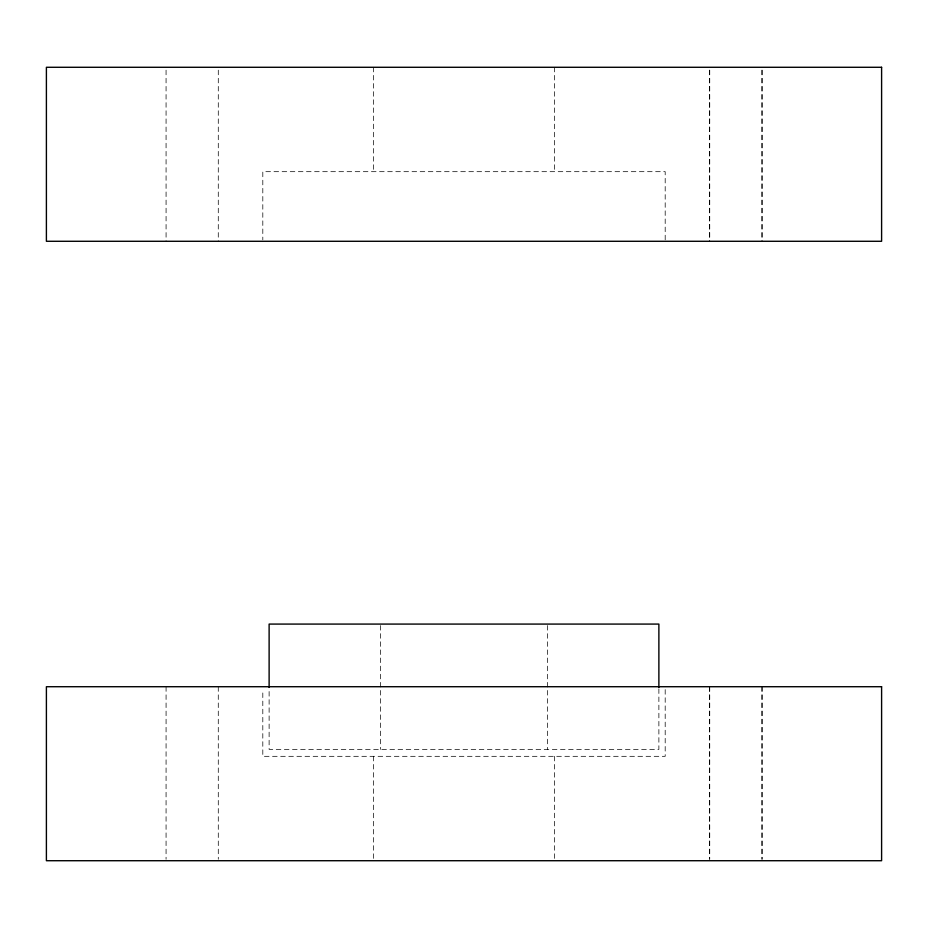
<?xml version="1.0" encoding="UTF-8"?>
<svg xmlns="http://www.w3.org/2000/svg" width="928" height="928" viewBox="0 0 928 928"><rect width="100%" height="100%" fill="white"/><g stroke="black" fill="none" stroke-linecap="round" stroke-linejoin="round"><path stroke-width="0.7" stroke-dasharray="4.64 3.48" d="M762.132 70.18L762.132 241.28M762.132 686.72L762.132 859.27M761.911 70.157L761.911 241.28M761.911 686.72L761.911 859.27M709.734 70.157L709.734 241.28M709.734 686.72L709.734 859.27M709.514 70.18L709.514 241.28M709.514 686.72L709.514 859.27M665.19 239.83L665.19 171.68L262.81 171.68L262.81 239.83M665.19 689.62L665.19 756.32L262.81 756.32L262.81 689.62M658.88 688.878L658.88 749.36L269.12 749.36L269.12 688.878M554.538 67.28L554.538 171.68M554.538 756.32L554.538 860.72M547.52 625.518L547.52 749.36M380.48 625.518L380.48 749.36M373.462 67.28L373.462 171.68M373.462 756.32L373.462 859.293M218.289 70.157L218.277 241.28M218.277 686.72L218.289 859.27M166.066 70.157L166.077 241.28M166.077 686.72L166.066 859.27"/><path stroke-width="1.39" d="M658.88 687.439L658.88 624.08L269.12 624.08L269.12 687.439M881.6 67.28L46.4 67.28L46.4 241.28L881.6 241.28L881.6 67.28M881.6 686.72L46.4 686.72L46.4 860.72L881.6 860.72L881.6 686.72"/></g></svg>
